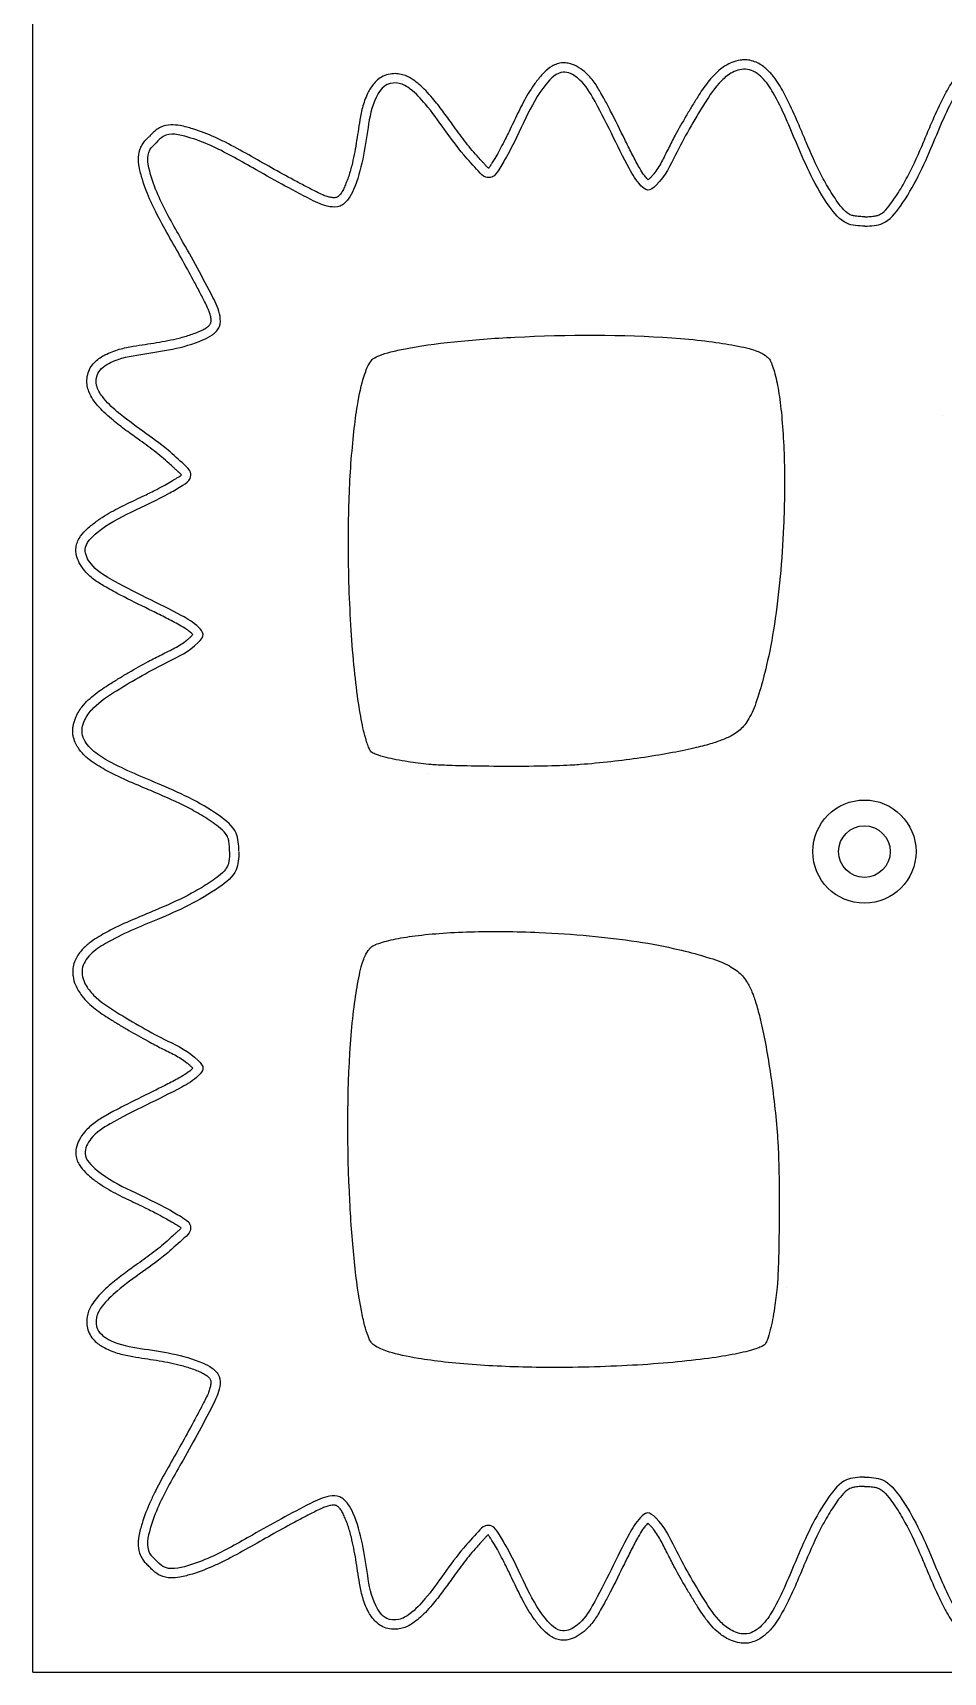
# Model space of a CAD drawing. Extents: x 0 to 290, y 0 to 210.
# Drawn here: x 0 to 35.3, y 0 to 63.6 of the extents above; entities that cross this region are included whole.
import ezdxf

# ---------------------------------------------------------------- set-up
doc = ezdxf.new("R2010")
doc.units = 0
doc.layers.get('0').update_dxf_attribs({"linetype": 'CONTINUOUS'})

msp = doc.modelspace()

# ---------------------------------------------------------------- linework, layer by layer
at = {"linetype": 'Continuous'}
for q in [(0, 210), (290, 0)]:
    msp.add_line((0, 0), q, dxfattribs=at)
at = {"color": 7}
for points in [[(35.255, 48.728), (35.255, 48.728)], [(15.316, 34.837), (15.316, 34.837)], [(29.208, 14.898), (29.208, 14.898)]]:
    msp.add_lwpolyline(points, dxfattribs=at)
at = {"linetype": 'Continuous'}
for radius in [2, 1]:
    msp.add_circle((32.232, 31.813), radius, dxfattribs=at)
for points, knots in [([(23.854, 57.855), (23.836, 57.873), (23.816, 57.894), (23.78, 57.934), (23.762, 57.954), (23.711, 58.016), (23.68, 58.058), (23.59, 58.187), (23.536, 58.278), (23.436, 58.458), (23.39, 58.543), (23.3, 58.715), (23.255, 58.801), (23.121, 59.064), (23.032, 59.243), (22.765, 59.785), (22.586, 60.156), (22.323, 60.666), (22.249, 60.807), (22.123, 61.039), (22.073, 61.129), (21.943, 61.356), (21.859, 61.499), (21.654, 61.784), (21.532, 61.925), (21.29, 62.128), (21.187, 62.201), (20.976, 62.311), (20.871, 62.353), (20.688, 62.389), (20.618, 62.396), (20.466, 62.389), (20.39, 62.373), (20.251, 62.328), (20.188, 62.298), (20.007, 62.193), (19.907, 62.106), (19.749, 61.948), (19.688, 61.877), (19.535, 61.692), (19.449, 61.576), (19.29, 61.344), (19.218, 61.229), (19.016, 60.882), (18.902, 60.653), (18.68, 60.195), (18.571, 59.963), (18.383, 59.575), (18.305, 59.417), (18.17, 59.156), (18.114, 59.051), (18.008, 58.86), (17.957, 58.773), (17.874, 58.633), (17.842, 58.581), (17.791, 58.497), (17.772, 58.466), (17.724, 58.387), (17.698, 58.348), (17.673, 58.315), (17.667, 58.309), (17.663, 58.304)], [40.28113, 40.28113, 40.28113, 40.28113, 40.536354, 40.536354, 40.791577, 40.791577, 41.302025, 41.302025, 42.322921, 42.322921, 43.164504, 43.164504, 44.006088, 44.006088, 45.689255, 45.689255, 49.055589, 49.055589, 50.358148, 50.358148, 51.194546, 51.194546, 52.479676, 52.479676, 53.764806, 53.764806, 54.541562, 54.541562, 55.181809, 55.181809, 55.546064, 55.546064, 55.934363, 55.934363, 56.322661, 56.322661, 57.13375, 57.13375, 57.757122, 57.757122, 58.82093, 58.82093, 59.884738, 59.884738, 62.012354, 62.012354, 64.13997, 64.13997, 65.617709, 65.617709, 66.649276, 66.649276, 67.535635, 67.535635, 68.054175, 68.054175, 68.348798, 68.348798, 68.809136, 68.809136, 68.976054, 68.976054, 68.976054, 68.976054]), ([(32.246, 56.422), (32.175, 56.424), (32.108, 56.427), (31.97, 56.437), (31.902, 56.445), (31.798, 56.465), (31.759, 56.476), (31.696, 56.499), (31.671, 56.51), (31.617, 56.54), (31.59, 56.558), (31.477, 56.644), (31.387, 56.74), (31.229, 56.942), (31.159, 57.041), (31.025, 57.239), (30.961, 57.339), (30.776, 57.639), (30.663, 57.842), (30.343, 58.459), (30.156, 58.882), (29.881, 59.534), (29.791, 59.753), (29.575, 60.262), (29.447, 60.554), (29.239, 60.981), (29.168, 61.119), (29.037, 61.357), (28.98, 61.458), (28.852, 61.664), (28.782, 61.769), (28.618, 61.974), (28.525, 62.075), (28.307, 62.262), (28.182, 62.348), (27.958, 62.446), (27.875, 62.473), (27.723, 62.501), (27.66, 62.506), (27.538, 62.506), (27.478, 62.502), (27.303, 62.476), (27.194, 62.443), (26.931, 62.337), (26.789, 62.249), (26.563, 62.075), (26.474, 61.991), (26.308, 61.818), (26.231, 61.728), (26.016, 61.454), (25.892, 61.265), (25.698, 60.955), (25.622, 60.833), (25.471, 60.585), (25.397, 60.46), (25.177, 60.086), (25.035, 59.834), (24.807, 59.413), (24.718, 59.243), (24.587, 58.983), (24.542, 58.892), (24.455, 58.717), (24.413, 58.632), (24.28, 58.386), (24.186, 58.233), (24.041, 58.053), (24.012, 58.018), (23.957, 57.957), (23.931, 57.93), (23.887, 57.886), (23.869, 57.869), (23.854, 57.855)], [0.035408, 0.035408, 0.035408, 0.035408, 0.607625, 0.607625, 1.288519, 1.288519, 1.790618, 1.790618, 2.217027, 2.217027, 2.643435, 2.643435, 3.938345, 3.938345, 4.940209, 4.940209, 5.942072, 5.942072, 7.945798, 7.945798, 11.953251, 11.953251, 13.92289, 13.92289, 16.510565, 16.510565, 17.752671, 17.752671, 18.68504, 18.68504, 19.61741, 19.61741, 20.554312, 20.554312, 21.491214, 21.491214, 21.993643, 21.993643, 22.340482, 22.340482, 22.68732, 22.68732, 23.380997, 23.380997, 24.467216, 24.467216, 25.352423, 25.352423, 26.23763, 26.23763, 28.008044, 28.008044, 29.186978, 29.186978, 30.365913, 30.365913, 32.723782, 32.723782, 34.312403, 34.312403, 35.167984, 35.167984, 36.023564, 36.023564, 37.734725, 37.734725, 38.14694, 38.14694, 38.467395, 38.467395, 38.68582, 38.68582, 38.68582, 38.68582]), ([(32.246, 56.422), (32.317, 56.424), (32.385, 56.427), (32.523, 56.437), (32.591, 56.445), (32.694, 56.465), (32.733, 56.475), (32.797, 56.498), (32.822, 56.51), (32.876, 56.54), (32.903, 56.558), (33.016, 56.643), (33.106, 56.739), (33.264, 56.941), (33.334, 57.04), (33.468, 57.238), (33.532, 57.337), (33.718, 57.637), (33.831, 57.84), (34.152, 58.457), (34.339, 58.88), (34.614, 59.532), (34.705, 59.751), (34.921, 60.26), (35.049, 60.551), (35.258, 60.978), (35.329, 61.116), (35.46, 61.354), (35.517, 61.455), (35.645, 61.661), (35.716, 61.765), (35.88, 61.971), (35.973, 62.071), (36.191, 62.258), (36.317, 62.344), (36.54, 62.442), (36.624, 62.469), (36.775, 62.496), (36.838, 62.501), (36.961, 62.502), (37.021, 62.497), (37.195, 62.471), (37.305, 62.438), (37.567, 62.332), (37.709, 62.244), (37.935, 62.069), (38.024, 61.985), (38.19, 61.812), (38.267, 61.722), (38.481, 61.448), (38.605, 61.259), (38.799, 60.949), (38.875, 60.826), (39.025, 60.578), (39.1, 60.454), (39.319, 60.079), (39.461, 59.827), (39.688, 59.406), (39.777, 59.236), (39.908, 58.976), (39.953, 58.884), (40.039, 58.709), (40.082, 58.624), (40.214, 58.378), (40.308, 58.226), (40.453, 58.045), (40.482, 58.01), (40.538, 57.949), (40.563, 57.922), (40.607, 57.878), (40.625, 57.861), (40.64, 57.847)], [0.035408, 0.035408, 0.035408, 0.035408, 0.607625, 0.607625, 1.288519, 1.288519, 1.790618, 1.790618, 2.217027, 2.217027, 2.643435, 2.643435, 3.938345, 3.938345, 4.940209, 4.940209, 5.942072, 5.942072, 7.945798, 7.945798, 11.953251, 11.953251, 13.92289, 13.92289, 16.510565, 16.510565, 17.752671, 17.752671, 18.68504, 18.68504, 19.61741, 19.61741, 20.554312, 20.554312, 21.491214, 21.491214, 21.993643, 21.993643, 22.340482, 22.340482, 22.68732, 22.68732, 23.380997, 23.380997, 24.467216, 24.467216, 25.352423, 25.352423, 26.23763, 26.23763, 28.008044, 28.008044, 29.186978, 29.186978, 30.365913, 30.365913, 32.723782, 32.723782, 34.312403, 34.312403, 35.167984, 35.167984, 36.023564, 36.023564, 37.734725, 37.734725, 38.14694, 38.14694, 38.467395, 38.467395, 38.68582, 38.68582, 38.68582, 38.68582]), ([(17.663, 58.304), (17.657, 58.308), (17.643, 58.319), (17.605, 58.356), (17.582, 58.382), (17.526, 58.444), (17.497, 58.478), (17.44, 58.541), (17.412, 58.572), (17.328, 58.664), (17.273, 58.724), (17.133, 58.88), (17.05, 58.974), (16.89, 59.165), (16.811, 59.264), (16.578, 59.567), (16.425, 59.779), (16.146, 60.17), (16.019, 60.346), (15.763, 60.69), (15.633, 60.856), (15.413, 61.119), (15.325, 61.218), (15.151, 61.398), (15.066, 61.479), (14.902, 61.618), (14.826, 61.678), (14.651, 61.796), (14.552, 61.853), (14.37, 61.923), (14.294, 61.944), (14.139, 61.97), (14.061, 61.974), (13.891, 61.967), (13.8, 61.952), (13.623, 61.896), (13.537, 61.855), (13.388, 61.757), (13.324, 61.7), (13.158, 61.524), (13.078, 61.397), (12.965, 61.18), (12.924, 61.088), (12.852, 60.903), (12.821, 60.81), (12.742, 60.535), (12.706, 60.354), (12.65, 60.023), (12.628, 59.872), (12.581, 59.571), (12.558, 59.421), (12.484, 58.976), (12.43, 58.684), (12.32, 58.248), (12.275, 58.095), (12.198, 57.869), (12.169, 57.791), (12.113, 57.651), (12.085, 57.587), (12.03, 57.471), (12.002, 57.418), (11.942, 57.326), (11.909, 57.284), (11.846, 57.218), (11.816, 57.196), (11.782, 57.177), (11.773, 57.174), (11.747, 57.167), (11.731, 57.164), (11.673, 57.16), (11.623, 57.162), (11.516, 57.179), (11.462, 57.191), (11.351, 57.226), (11.295, 57.247), (11.16, 57.304), (11.08, 57.343), (10.925, 57.422), (10.851, 57.46), (10.704, 57.536), (10.631, 57.574), (10.411, 57.689), (10.266, 57.767), (9.831, 58.001), (9.542, 58.161), (8.96, 58.487), (8.668, 58.653), (8.073, 58.989), (7.772, 59.156), (7.33, 59.378), (7.195, 59.443), (6.786, 59.628), (6.509, 59.737), (6.125, 59.855), (6.049, 59.878), (5.887, 59.921), (5.803, 59.941), (5.599, 59.976), (5.478, 59.988), (5.224, 59.977), (5.09, 59.953), (4.898, 59.866), (4.836, 59.829), (4.733, 59.752), (4.688, 59.712), (4.6, 59.626), (4.557, 59.58), (4.519, 59.539)], [70.359454, 70.359454, 70.359454, 70.359454, 70.704007, 70.704007, 71.048561, 71.048561, 71.389156, 71.389156, 71.729752, 71.729752, 72.410943, 72.410943, 73.515431, 73.515431, 74.61992, 74.61992, 76.828898, 76.828898, 78.608109, 78.608109, 80.301856, 80.301856, 81.33635, 81.33635, 82.212239, 82.212239, 82.92474, 82.92474, 83.63724, 83.63724, 84.07111, 84.07111, 84.50498, 84.50498, 85.007166, 85.007166, 85.490579, 85.490579, 85.973992, 85.973992, 86.912445, 86.912445, 87.628344, 87.628344, 88.344242, 88.344242, 89.776039, 89.776039, 91.04076, 91.04076, 92.30548, 92.30548, 94.834922, 94.834922, 96.243427, 96.243427, 96.987557, 96.987557, 97.61561, 97.61561, 98.243663, 98.243663, 98.847887, 98.847887, 99.452111, 99.452111, 99.782312, 99.782312, 100.112513, 100.112513, 100.719331, 100.719331, 101.326149, 101.326149, 101.932967, 101.932967, 102.732179, 102.732179, 103.425808, 103.425808, 104.119438, 104.119438, 105.506697, 105.506697, 108.281216, 108.281216, 111.083501, 111.083501, 113.885787, 113.885787, 115.108993, 115.108993, 117.555404, 117.555404, 118.140796, 118.140796, 118.726189, 118.726189, 119.495012, 119.495012, 120.263836, 120.263836, 120.63075, 120.63075, 120.997665, 120.997665, 121.44876, 121.44876, 121.44876, 121.44876]), ([(32.245, 56.061), (32, 56.071), (31.427, 56.094), (30.455, 57.321), (29.673, 59.053), (28.97, 60.824), (28.323, 61.829), (27.73, 62.229), (27.111, 62.06), (26.53, 61.59), (25.812, 60.484), (25.003, 59.072), (24.479, 57.909), (23.849, 57.369), (23.421, 57.752), (22.749, 58.918), (22.087, 60.455), (21.27, 61.768), (20.468, 62.187), (19.663, 61.362), (19.086, 60.235), (18.545, 59.05), (18.104, 58.315), (17.87, 57.94), (17.497, 57.931), (17.158, 58.322), (16.332, 59.197), (15.602, 60.404), (14.739, 61.323), (14.223, 61.643), (13.635, 61.594), (13.157, 60.892), (12.922, 59.478), (12.736, 58.088), (12.252, 57.1), (11.933, 56.791), (11.367, 56.797), (10.24, 57.358), (8.743, 58.19), (7.166, 59.097), (6.049, 59.528), (5.179, 59.724), (4.87, 59.388), (4.784, 59.295)], [0, 0, 0, 0, 1.961126, 4.591958, 12.080895, 18.238708, 20.25935, 22.065078, 23.704497, 25.177044, 28.252064, 34.602568, 38.482754, 39.515693, 40.384066, 42.587887, 51.249632, 53.884088, 55.564297, 57.812849, 62.047492, 66.721642, 68.344673, 69.40357, 70.088703, 71.094288, 73.4709, 80.329222, 82.608616, 83.965516, 85.246922, 87.070459, 90.43776, 97.294409, 98.464274, 99.62943, 100.735562, 102.902194, 110.040241, 115.146078, 117.779435, 120.430393, 121.44876, 121.44876, 121.44876, 121.44876]), ([(32.247, 56.061), (32.492, 56.071), (33.065, 56.093), (34.038, 57.319), (34.822, 59.05), (35.527, 60.821), (36.175, 61.825), (36.768, 62.224), (37.387, 62.055), (37.967, 61.585), (38.685, 60.478), (39.493, 59.065), (40.015, 57.901), (40.645, 57.361), (41.073, 57.743), (41.746, 58.909), (42.41, 60.445), (43.227, 61.757), (44.03, 62.176), (44.835, 61.349), (45.41, 60.222), (45.95, 59.036), (46.391, 58.302), (46.624, 57.926), (46.997, 57.917), (47.336, 58.307), (48.163, 59.182), (48.895, 60.387), (49.758, 61.306), (50.275, 61.625), (50.863, 61.576), (51.34, 60.873), (51.574, 59.459), (51.758, 58.069), (52.242, 57.08), (52.56, 56.771), (53.126, 56.777), (54.254, 57.336), (55.751, 58.167), (57.329, 59.072), (58.447, 59.502), (59.316, 59.697), (59.625, 59.361), (59.711, 59.268)], [0, 0, 0, 0, 1.961126, 4.591958, 12.080895, 18.238708, 20.25935, 22.065078, 23.704497, 25.177044, 28.252064, 34.602568, 38.482754, 39.515693, 40.384066, 42.587887, 51.249632, 53.884088, 55.564297, 57.812849, 62.047492, 66.721642, 68.344673, 69.40357, 70.088703, 71.094288, 73.4709, 80.329222, 82.608616, 83.965516, 85.246922, 87.070459, 90.43776, 97.294409, 98.464274, 99.62943, 100.735562, 102.902194, 110.040241, 115.146078, 117.779435, 120.430393, 121.44876, 121.44876, 121.44876, 121.44876]), ([(7.989, 31.831), (7.979, 32.076), (7.957, 32.649), (6.731, 33.623), (5, 34.406), (3.23, 35.111), (2.226, 35.76), (1.826, 36.353), (1.996, 36.971), (2.466, 37.552), (3.573, 38.27), (4.986, 39.077), (6.15, 39.599), (6.69, 40.229), (6.308, 40.658), (5.142, 41.331), (3.606, 41.994), (2.294, 42.812), (1.876, 43.615), (2.702, 44.42), (3.829, 44.995), (5.015, 45.534), (5.75, 45.975), (6.125, 46.208), (6.135, 46.581), (5.744, 46.921), (4.87, 47.748), (3.664, 48.479), (2.746, 49.343), (2.427, 49.86), (2.476, 50.447), (3.179, 50.925), (4.593, 51.158), (5.983, 51.343), (6.972, 51.826), (7.281, 52.144), (7.275, 52.711), (6.716, 53.838), (5.885, 55.336), (4.981, 56.913), (4.551, 58.031), (4.355, 58.901), (4.692, 59.21), (4.785, 59.296)], [0, 0, 0, 0, 1.961126, 4.591958, 12.080895, 18.238708, 20.25935, 22.065078, 23.704497, 25.177044, 28.252064, 34.602568, 38.482754, 39.515693, 40.384066, 42.587887, 51.249632, 53.884088, 55.564297, 57.812849, 62.047492, 66.721642, 68.344673, 69.40357, 70.088703, 71.094288, 73.4709, 80.329222, 82.608616, 83.965516, 85.246922, 87.070459, 90.43776, 97.294409, 98.464274, 99.62943, 100.735562, 102.902194, 110.040241, 115.146078, 117.779435, 120.430393, 121.44876, 121.44876, 121.44876, 121.44876]), ([(5.762, 46.416), (5.757, 46.422), (5.747, 46.436), (5.71, 46.474), (5.684, 46.497), (5.622, 46.553), (5.588, 46.582), (5.525, 46.639), (5.494, 46.667), (5.402, 46.751), (5.342, 46.806), (5.186, 46.946), (5.092, 47.03), (4.902, 47.19), (4.803, 47.269), (4.5, 47.503), (4.288, 47.655), (3.898, 47.935), (3.721, 48.062), (3.378, 48.318), (3.212, 48.448), (2.95, 48.669), (2.85, 48.757), (2.671, 48.931), (2.59, 49.016), (2.45, 49.181), (2.391, 49.257), (2.273, 49.432), (2.216, 49.531), (2.147, 49.713), (2.125, 49.789), (2.1, 49.943), (2.095, 50.022), (2.103, 50.192), (2.118, 50.283), (2.174, 50.459), (2.215, 50.545), (2.314, 50.694), (2.371, 50.759), (2.547, 50.924), (2.674, 51.004), (2.891, 51.117), (2.983, 51.158), (3.168, 51.23), (3.261, 51.26), (3.536, 51.339), (3.717, 51.375), (4.048, 51.431), (4.199, 51.453), (4.5, 51.499), (4.65, 51.522), (5.096, 51.595), (5.387, 51.65), (5.824, 51.759), (5.976, 51.803), (6.203, 51.88), (6.281, 51.909), (6.421, 51.965), (6.485, 51.993), (6.601, 52.048), (6.654, 52.076), (6.746, 52.136), (6.788, 52.168), (6.854, 52.231), (6.876, 52.261), (6.895, 52.296), (6.898, 52.304), (6.905, 52.33), (6.908, 52.347), (6.913, 52.405), (6.91, 52.454), (6.894, 52.562), (6.881, 52.616), (6.847, 52.726), (6.826, 52.783), (6.768, 52.918), (6.73, 52.997), (6.651, 53.153), (6.613, 53.227), (6.537, 53.374), (6.499, 53.447), (6.384, 53.667), (6.307, 53.812), (6.073, 54.248), (5.914, 54.537), (5.589, 55.119), (5.422, 55.411), (5.087, 56.006), (4.92, 56.308), (4.699, 56.75), (4.634, 56.885), (4.45, 57.294), (4.341, 57.572), (4.223, 57.956), (4.201, 58.032), (4.158, 58.193), (4.138, 58.278), (4.103, 58.481), (4.091, 58.602), (4.102, 58.856), (4.127, 58.99), (4.214, 59.183), (4.251, 59.244), (4.328, 59.348), (4.368, 59.392), (4.454, 59.481), (4.5, 59.523), (4.519, 59.539)], [70.359454, 70.359454, 70.359454, 70.359454, 70.704007, 70.704007, 71.048561, 71.048561, 71.389156, 71.389156, 71.729752, 71.729752, 72.410943, 72.410943, 73.515431, 73.515431, 74.61992, 74.61992, 76.828898, 76.828898, 78.608109, 78.608109, 80.301856, 80.301856, 81.33635, 81.33635, 82.212239, 82.212239, 82.92474, 82.92474, 83.63724, 83.63724, 84.07111, 84.07111, 84.50498, 84.50498, 85.007166, 85.007166, 85.490579, 85.490579, 85.973992, 85.973992, 86.912445, 86.912445, 87.628344, 87.628344, 88.344242, 88.344242, 89.776039, 89.776039, 91.04076, 91.04076, 92.30548, 92.30548, 94.834922, 94.834922, 96.243427, 96.243427, 96.987557, 96.987557, 97.61561, 97.61561, 98.243663, 98.243663, 98.847887, 98.847887, 99.452111, 99.452111, 99.782312, 99.782312, 100.112513, 100.112513, 100.719331, 100.719331, 101.326149, 101.326149, 101.932967, 101.932967, 102.732179, 102.732179, 103.425808, 103.425808, 104.119438, 104.119438, 105.506697, 105.506697, 108.281216, 108.281216, 111.083501, 111.083501, 113.885787, 113.885787, 115.108993, 115.108993, 117.555404, 117.555404, 118.140796, 118.140796, 118.726189, 118.726189, 119.495012, 119.495012, 120.263836, 120.263836, 120.63075, 120.63075, 120.997665, 120.997665, 121.44876, 121.44876, 121.44876, 121.44876]), ([(6.204, 40.224), (6.187, 40.242), (6.166, 40.262), (6.125, 40.299), (6.105, 40.316), (6.043, 40.367), (6.002, 40.399), (5.873, 40.489), (5.782, 40.543), (5.602, 40.643), (5.516, 40.689), (5.345, 40.779), (5.258, 40.824), (4.996, 40.959), (4.817, 41.048), (4.275, 41.315), (3.905, 41.495), (3.395, 41.758), (3.253, 41.833), (3.022, 41.959), (2.932, 42.009), (2.705, 42.139), (2.562, 42.223), (2.278, 42.429), (2.137, 42.55), (1.934, 42.793), (1.861, 42.896), (1.751, 43.107), (1.709, 43.212), (1.674, 43.395), (1.667, 43.465), (1.674, 43.617), (1.69, 43.693), (1.735, 43.832), (1.765, 43.895), (1.87, 44.076), (1.957, 44.176), (2.116, 44.333), (2.187, 44.395), (2.372, 44.547), (2.488, 44.633), (2.72, 44.792), (2.835, 44.864), (3.182, 45.066), (3.411, 45.18), (3.869, 45.401), (4.102, 45.51), (4.49, 45.697), (4.648, 45.775), (4.909, 45.91), (5.015, 45.966), (5.206, 46.072), (5.292, 46.122), (5.433, 46.205), (5.485, 46.237), (5.569, 46.288), (5.6, 46.307), (5.679, 46.355), (5.718, 46.38), (5.75, 46.406), (5.757, 46.411), (5.762, 46.416)], [40.28113, 40.28113, 40.28113, 40.28113, 40.536354, 40.536354, 40.791577, 40.791577, 41.302025, 41.302025, 42.322921, 42.322921, 43.164504, 43.164504, 44.006088, 44.006088, 45.689255, 45.689255, 49.055589, 49.055589, 50.358148, 50.358148, 51.194546, 51.194546, 52.479676, 52.479676, 53.764806, 53.764806, 54.541562, 54.541562, 55.181809, 55.181809, 55.546064, 55.546064, 55.934363, 55.934363, 56.322661, 56.322661, 57.13375, 57.13375, 57.757122, 57.757122, 58.82093, 58.82093, 59.884738, 59.884738, 62.012354, 62.012354, 64.13997, 64.13997, 65.617709, 65.617709, 66.649276, 66.649276, 67.535635, 67.535635, 68.054175, 68.054175, 68.348798, 68.348798, 68.809136, 68.809136, 68.976054, 68.976054, 68.976054, 68.976054]), ([(7.629, 31.819), (7.626, 31.894), (7.623, 31.966), (7.613, 32.107), (7.605, 32.175), (7.585, 32.279), (7.575, 32.318), (7.552, 32.381), (7.54, 32.406), (7.511, 32.46), (7.492, 32.487), (7.407, 32.6), (7.311, 32.69), (7.109, 32.848), (7.01, 32.918), (6.812, 33.052), (6.713, 33.117), (6.413, 33.302), (6.21, 33.415), (5.593, 33.736), (5.17, 33.923), (4.518, 34.199), (4.3, 34.289), (3.791, 34.506), (3.499, 34.634), (3.072, 34.843), (2.935, 34.914), (2.696, 35.045), (2.596, 35.102), (2.389, 35.23), (2.285, 35.301), (2.08, 35.464), (1.979, 35.558), (1.792, 35.776), (1.706, 35.901), (1.609, 36.125), (1.582, 36.209), (1.554, 36.36), (1.549, 36.423), (1.549, 36.546), (1.554, 36.605), (1.58, 36.78), (1.612, 36.889), (1.719, 37.152), (1.806, 37.294), (1.981, 37.519), (2.066, 37.609), (2.238, 37.775), (2.328, 37.851), (2.603, 38.066), (2.792, 38.19), (3.102, 38.384), (3.224, 38.46), (3.472, 38.61), (3.597, 38.684), (3.972, 38.904), (4.224, 39.046), (4.645, 39.273), (4.815, 39.361), (5.075, 39.493), (5.166, 39.537), (5.342, 39.624), (5.426, 39.666), (5.673, 39.799), (5.825, 39.892), (6.006, 40.037), (6.041, 40.066), (6.102, 40.122), (6.129, 40.147), (6.173, 40.191), (6.19, 40.209), (6.204, 40.224)], [0.005331, 0.005331, 0.005331, 0.005331, 0.607625, 0.607625, 1.288519, 1.288519, 1.790618, 1.790618, 2.217027, 2.217027, 2.643435, 2.643435, 3.938345, 3.938345, 4.940209, 4.940209, 5.942072, 5.942072, 7.945798, 7.945798, 11.953251, 11.953251, 13.92289, 13.92289, 16.510565, 16.510565, 17.752671, 17.752671, 18.68504, 18.68504, 19.61741, 19.61741, 20.554311, 20.554311, 21.491213, 21.491213, 21.993642, 21.993642, 22.34048, 22.34048, 22.687318, 22.687318, 23.380993, 23.380993, 24.46721, 24.46721, 25.352414, 25.352414, 26.237617, 26.237617, 28.008025, 28.008025, 29.186929, 29.186929, 30.365833, 30.365833, 32.723641, 32.723641, 34.31227, 34.31227, 35.167827, 35.167827, 36.023384, 36.023384, 37.734498, 37.734498, 38.14677, 38.14677, 38.467242, 38.467242, 38.68582, 38.68582, 38.68582, 38.68582]), ([(7.629, 31.819), (7.626, 31.744), (7.623, 31.673), (7.613, 31.532), (7.605, 31.463), (7.585, 31.36), (7.574, 31.321), (7.552, 31.258), (7.54, 31.233), (7.51, 31.179), (7.492, 31.151), (7.406, 31.038), (7.311, 30.948), (7.109, 30.79), (7.009, 30.72), (6.812, 30.586), (6.712, 30.522), (6.412, 30.337), (6.209, 30.224), (5.592, 29.903), (5.169, 29.716), (4.517, 29.441), (4.298, 29.351), (3.789, 29.135), (3.498, 29.007), (3.071, 28.798), (2.933, 28.727), (2.695, 28.596), (2.594, 28.539), (2.388, 28.411), (2.283, 28.341), (2.078, 28.177), (1.977, 28.084), (1.79, 27.865), (1.704, 27.74), (1.607, 27.517), (1.579, 27.433), (1.552, 27.281), (1.547, 27.218), (1.546, 27.096), (1.551, 27.036), (1.577, 26.862), (1.61, 26.752), (1.716, 26.489), (1.804, 26.348), (1.979, 26.122), (2.063, 26.032), (2.236, 25.866), (2.325, 25.79), (2.6, 25.575), (2.789, 25.451), (3.098, 25.257), (3.221, 25.181), (3.469, 25.03), (3.594, 24.956), (3.968, 24.736), (4.22, 24.594), (4.641, 24.367), (4.811, 24.278), (5.071, 24.147), (5.163, 24.103), (5.338, 24.016), (5.423, 23.973), (5.669, 23.841), (5.821, 23.747), (6.002, 23.602), (6.037, 23.573), (6.098, 23.517), (6.125, 23.492), (6.169, 23.448), (6.186, 23.43), (6.2, 23.415)], [0.005331, 0.005331, 0.005331, 0.005331, 0.607625, 0.607625, 1.288519, 1.288519, 1.790618, 1.790618, 2.217027, 2.217027, 2.643435, 2.643435, 3.938345, 3.938345, 4.940209, 4.940209, 5.942072, 5.942072, 7.945798, 7.945798, 11.953251, 11.953251, 13.92289, 13.92289, 16.510565, 16.510565, 17.752671, 17.752671, 18.68504, 18.68504, 19.61741, 19.61741, 20.554311, 20.554311, 21.491213, 21.491213, 21.993642, 21.993642, 22.34048, 22.34048, 22.687318, 22.687318, 23.380993, 23.380993, 24.46721, 24.46721, 25.352414, 25.352414, 26.237617, 26.237617, 28.008025, 28.008025, 29.186929, 29.186929, 30.365833, 30.365833, 32.723641, 32.723641, 34.31227, 34.31227, 35.167827, 35.167827, 36.023384, 36.023384, 37.734498, 37.734498, 38.14677, 38.14677, 38.467242, 38.467242, 38.68582, 38.68582, 38.68582, 38.68582]), ([(7.989, 31.807), (7.979, 31.562), (7.957, 30.989), (6.73, 30.016), (4.999, 29.234), (3.228, 28.529), (2.224, 27.882), (1.824, 27.288), (1.993, 26.67), (2.463, 26.089), (3.57, 25.371), (4.982, 24.563), (6.146, 24.04), (6.686, 23.41), (6.304, 22.982), (5.138, 22.309), (3.601, 21.646), (2.289, 20.829), (1.87, 20.027), (2.696, 19.221), (3.823, 18.646), (5.009, 18.106), (5.743, 17.664), (6.118, 17.431), (6.128, 17.058), (5.737, 16.719), (4.862, 15.892), (3.656, 15.161), (2.737, 14.298), (2.418, 13.781), (2.467, 13.194), (3.17, 12.716), (4.583, 12.482), (5.973, 12.297), (6.962, 11.813), (7.271, 11.495), (7.265, 10.928), (6.705, 9.801), (5.874, 8.304), (4.968, 6.727), (4.538, 5.609), (4.342, 4.739), (4.678, 4.43), (4.772, 4.344)], [0, 0, 0, 0, 1.961126, 4.591958, 12.080895, 18.238708, 20.25935, 22.065078, 23.704497, 25.177044, 28.252064, 34.602568, 38.482754, 39.515693, 40.384066, 42.587887, 51.249632, 53.884088, 55.564297, 57.812849, 62.047492, 66.721642, 68.344673, 69.40357, 70.088703, 71.094288, 73.4709, 80.329222, 82.608616, 83.965516, 85.246922, 87.070459, 90.43776, 97.294409, 98.464274, 99.62943, 100.735562, 102.902194, 110.040241, 115.146078, 117.779435, 120.430393, 121.44876, 121.44876, 121.44876, 121.44876]), ([(6.2, 23.415), (6.182, 23.397), (6.161, 23.377), (6.121, 23.34), (6.101, 23.323), (6.039, 23.272), (5.997, 23.241), (5.868, 23.151), (5.777, 23.097), (5.598, 22.997), (5.512, 22.951), (5.341, 22.86), (5.254, 22.815), (4.991, 22.681), (4.813, 22.592), (4.27, 22.325), (3.9, 22.145), (3.39, 21.883), (3.248, 21.808), (3.017, 21.682), (2.927, 21.632), (2.7, 21.502), (2.557, 21.418), (2.273, 21.212), (2.131, 21.091), (1.928, 20.848), (1.856, 20.746), (1.746, 20.534), (1.704, 20.43), (1.668, 20.246), (1.661, 20.176), (1.668, 20.024), (1.684, 19.948), (1.729, 19.81), (1.759, 19.746), (1.864, 19.566), (1.951, 19.465), (2.11, 19.308), (2.181, 19.246), (2.366, 19.094), (2.481, 19.008), (2.713, 18.849), (2.829, 18.777), (3.175, 18.575), (3.405, 18.461), (3.863, 18.24), (4.095, 18.131), (4.483, 17.943), (4.641, 17.865), (4.902, 17.73), (5.008, 17.674), (5.199, 17.568), (5.285, 17.518), (5.426, 17.434), (5.478, 17.403), (5.562, 17.352), (5.592, 17.333), (5.672, 17.284), (5.711, 17.259), (5.743, 17.234), (5.75, 17.228), (5.754, 17.224)], [40.28113, 40.28113, 40.28113, 40.28113, 40.536354, 40.536354, 40.791577, 40.791577, 41.302025, 41.302025, 42.322921, 42.322921, 43.164504, 43.164504, 44.006088, 44.006088, 45.689255, 45.689255, 49.055589, 49.055589, 50.358148, 50.358148, 51.194546, 51.194546, 52.479676, 52.479676, 53.764806, 53.764806, 54.541562, 54.541562, 55.181809, 55.181809, 55.546064, 55.546064, 55.934363, 55.934363, 56.322661, 56.322661, 57.13375, 57.13375, 57.757122, 57.757122, 58.82093, 58.82093, 59.884738, 59.884738, 62.012354, 62.012354, 64.13997, 64.13997, 65.617709, 65.617709, 66.649276, 66.649276, 67.535635, 67.535635, 68.054175, 68.054175, 68.348798, 68.348798, 68.809136, 68.809136, 68.976054, 68.976054, 68.976054, 68.976054]), ([(5.754, 17.224), (5.75, 17.217), (5.74, 17.204), (5.703, 17.166), (5.677, 17.142), (5.614, 17.087), (5.581, 17.057), (5.518, 17), (5.487, 16.972), (5.395, 16.889), (5.334, 16.834), (5.179, 16.693), (5.085, 16.61), (4.894, 16.45), (4.796, 16.371), (4.492, 16.137), (4.28, 15.985), (3.89, 15.705), (3.713, 15.579), (3.37, 15.322), (3.204, 15.193), (2.941, 14.972), (2.842, 14.884), (2.662, 14.71), (2.582, 14.625), (2.442, 14.46), (2.382, 14.384), (2.264, 14.209), (2.208, 14.11), (2.138, 13.928), (2.116, 13.853), (2.091, 13.698), (2.086, 13.619), (2.094, 13.45), (2.109, 13.358), (2.165, 13.182), (2.206, 13.096), (2.304, 12.947), (2.361, 12.882), (2.537, 12.717), (2.664, 12.637), (2.881, 12.523), (2.973, 12.483), (3.159, 12.411), (3.251, 12.38), (3.527, 12.302), (3.707, 12.266), (4.039, 12.209), (4.189, 12.187), (4.491, 12.141), (4.641, 12.118), (5.086, 12.045), (5.378, 11.99), (5.814, 11.88), (5.967, 11.836), (6.193, 11.759), (6.271, 11.73), (6.411, 11.674), (6.475, 11.646), (6.591, 11.591), (6.644, 11.563), (6.736, 11.503), (6.778, 11.471), (6.844, 11.408), (6.866, 11.377), (6.885, 11.343), (6.888, 11.335), (6.895, 11.309), (6.898, 11.292), (6.903, 11.234), (6.9, 11.185), (6.884, 11.077), (6.871, 11.023), (6.837, 10.913), (6.816, 10.856), (6.758, 10.721), (6.719, 10.642), (6.641, 10.486), (6.602, 10.412), (6.527, 10.265), (6.489, 10.192), (6.374, 9.972), (6.296, 9.827), (6.062, 9.391), (5.903, 9.102), (5.577, 8.52), (5.411, 8.228), (5.075, 7.634), (4.908, 7.332), (4.687, 6.89), (4.622, 6.755), (4.438, 6.346), (4.329, 6.068), (4.21, 5.685), (4.188, 5.609), (4.145, 5.447), (4.125, 5.362), (4.09, 5.159), (4.078, 5.038), (4.089, 4.784), (4.113, 4.65), (4.2, 4.457), (4.237, 4.396), (4.314, 4.293), (4.354, 4.248), (4.436, 4.164), (4.478, 4.125), (4.516, 4.09)], [70.359454, 70.359454, 70.359454, 70.359454, 70.704007, 70.704007, 71.048561, 71.048561, 71.389156, 71.389156, 71.729752, 71.729752, 72.410943, 72.410943, 73.515431, 73.515431, 74.61992, 74.61992, 76.828898, 76.828898, 78.608109, 78.608109, 80.301856, 80.301856, 81.33635, 81.33635, 82.212239, 82.212239, 82.92474, 82.92474, 83.63724, 83.63724, 84.07111, 84.07111, 84.50498, 84.50498, 85.007166, 85.007166, 85.490579, 85.490579, 85.973992, 85.973992, 86.912445, 86.912445, 87.628344, 87.628344, 88.344242, 88.344242, 89.776039, 89.776039, 91.04076, 91.04076, 92.30548, 92.30548, 94.834922, 94.834922, 96.243427, 96.243427, 96.987557, 96.987557, 97.61561, 97.61561, 98.243663, 98.243663, 98.847887, 98.847887, 99.452111, 99.452111, 99.782312, 99.782312, 100.112513, 100.112513, 100.719331, 100.719331, 101.326149, 101.326149, 101.932967, 101.932967, 102.732179, 102.732179, 103.425808, 103.425808, 104.119438, 104.119438, 105.506697, 105.506697, 108.281216, 108.281216, 111.083501, 111.083501, 113.885787, 113.885787, 115.108993, 115.108993, 117.555404, 117.555404, 118.140796, 118.140796, 118.726189, 118.726189, 119.495012, 119.495012, 120.263836, 120.263836, 120.63075, 120.63075, 120.997665, 120.997665, 121.406972, 121.406972, 121.406972, 121.406972]), ([(32.233, 7.565), (31.988, 7.555), (31.415, 7.533), (30.442, 6.306), (29.66, 4.575), (28.956, 2.804), (28.308, 1.8), (27.715, 1.4), (27.097, 1.569), (26.516, 2.039), (25.798, 3.145), (24.989, 4.558), (24.466, 5.721), (23.836, 6.262), (23.408, 5.879), (22.735, 4.713), (22.073, 3.176), (21.256, 1.864), (20.453, 1.445), (19.648, 2.271), (19.072, 3.398), (18.532, 4.584), (18.091, 5.318), (17.857, 5.693), (17.484, 5.702), (17.145, 5.312), (16.319, 4.437), (15.587, 3.231), (14.724, 2.312), (14.208, 1.993), (13.62, 2.041), (13.142, 2.744), (12.908, 4.158), (12.723, 5.548), (12.239, 6.536), (11.921, 6.845), (11.354, 6.839), (10.227, 6.279), (8.73, 5.448), (7.153, 4.542), (6.035, 4.112), (5.166, 3.916), (4.856, 4.252), (4.771, 4.345)], [0, 0, 0, 0, 1.961126, 4.591958, 12.080895, 18.238708, 20.25935, 22.065078, 23.704497, 25.177044, 28.252064, 34.602568, 38.482754, 39.515693, 40.384066, 42.587887, 51.249632, 53.884088, 55.564297, 57.812849, 62.047492, 66.721642, 68.344673, 69.40357, 70.088703, 71.094288, 73.4709, 80.329222, 82.608616, 83.965516, 85.246922, 87.070459, 90.43776, 97.294409, 98.464274, 99.62943, 100.735562, 102.902194, 110.040241, 115.146078, 117.779435, 120.430393, 121.44876, 121.44876, 121.44876, 121.44876]), ([(32.234, 7.205), (32.163, 7.202), (32.096, 7.199), (31.958, 7.189), (31.889, 7.181), (31.786, 7.161), (31.747, 7.151), (31.684, 7.128), (31.659, 7.117), (31.605, 7.087), (31.577, 7.068), (31.464, 6.983), (31.375, 6.887), (31.217, 6.685), (31.147, 6.586), (31.013, 6.388), (30.949, 6.288), (30.764, 5.988), (30.65, 5.786), (30.33, 5.168), (30.143, 4.745), (29.867, 4.093), (29.777, 3.875), (29.561, 3.365), (29.433, 3.074), (29.224, 2.647), (29.154, 2.509), (29.023, 2.271), (28.965, 2.17), (28.838, 1.964), (28.767, 1.859), (28.604, 1.654), (28.51, 1.553), (28.292, 1.366), (28.167, 1.28), (27.943, 1.183), (27.859, 1.155), (27.708, 1.128), (27.645, 1.123), (27.523, 1.122), (27.463, 1.127), (27.288, 1.153), (27.179, 1.186), (26.916, 1.292), (26.774, 1.38), (26.549, 1.554), (26.459, 1.639), (26.293, 1.811), (26.216, 1.901), (26.002, 2.175), (25.878, 2.365), (25.683, 2.674), (25.608, 2.797), (25.457, 3.045), (25.383, 3.169), (25.163, 3.544), (25.021, 3.796), (24.793, 4.217), (24.705, 4.387), (24.574, 4.647), (24.529, 4.738), (24.442, 4.913), (24.4, 4.998), (24.267, 5.244), (24.173, 5.397), (24.029, 5.578), (23.999, 5.612), (23.944, 5.674), (23.918, 5.7), (23.874, 5.745), (23.857, 5.761), (23.841, 5.776)], [0.035408, 0.035408, 0.035408, 0.035408, 0.607625, 0.607625, 1.288519, 1.288519, 1.790618, 1.790618, 2.217027, 2.217027, 2.643435, 2.643435, 3.938345, 3.938345, 4.940209, 4.940209, 5.942072, 5.942072, 7.945798, 7.945798, 11.953251, 11.953251, 13.92289, 13.92289, 16.510565, 16.510565, 17.752671, 17.752671, 18.68504, 18.68504, 19.61741, 19.61741, 20.554312, 20.554312, 21.491214, 21.491214, 21.993643, 21.993643, 22.340482, 22.340482, 22.68732, 22.68732, 23.380997, 23.380997, 24.467216, 24.467216, 25.352423, 25.352423, 26.23763, 26.23763, 28.008044, 28.008044, 29.186978, 29.186978, 30.365913, 30.365913, 32.723782, 32.723782, 34.312403, 34.312403, 35.167984, 35.167984, 36.023564, 36.023564, 37.734725, 37.734725, 38.14694, 38.14694, 38.467395, 38.467395, 38.68582, 38.68582, 38.68582, 38.68582]), ([(32.234, 7.205), (32.305, 7.202), (32.373, 7.199), (32.511, 7.189), (32.579, 7.181), (32.682, 7.161), (32.721, 7.151), (32.784, 7.128), (32.81, 7.117), (32.863, 7.087), (32.891, 7.068), (33.004, 6.983), (33.094, 6.887), (33.252, 6.685), (33.322, 6.586), (33.456, 6.388), (33.52, 6.288), (33.705, 5.988), (33.818, 5.786), (34.139, 5.168), (34.325, 4.745), (34.601, 4.093), (34.691, 3.875), (34.907, 3.365), (35.035, 3.074), (35.244, 2.647), (35.315, 2.509), (35.446, 2.271), (35.503, 2.17), (35.631, 1.964), (35.701, 1.859), (35.865, 1.654), (35.958, 1.553), (36.176, 1.366), (36.302, 1.28), (36.525, 1.183), (36.609, 1.155), (36.76, 1.128), (36.823, 1.123), (36.946, 1.122), (37.005, 1.127), (37.18, 1.153), (37.29, 1.186), (37.552, 1.292), (37.694, 1.38), (37.92, 1.554), (38.01, 1.639), (38.175, 1.811), (38.252, 1.901), (38.467, 2.175), (38.591, 2.365), (38.785, 2.674), (38.861, 2.797), (39.011, 3.045), (39.086, 3.169), (39.306, 3.544), (39.448, 3.796), (39.675, 4.217), (39.764, 4.387), (39.895, 4.647), (39.939, 4.738), (40.026, 4.913), (40.069, 4.998), (40.201, 5.244), (40.295, 5.397), (40.44, 5.578), (40.469, 5.612), (40.525, 5.674), (40.55, 5.7), (40.594, 5.745), (40.612, 5.761), (40.627, 5.776)], [0.035408, 0.035408, 0.035408, 0.035408, 0.607625, 0.607625, 1.288519, 1.288519, 1.790618, 1.790618, 2.217027, 2.217027, 2.643435, 2.643435, 3.938345, 3.938345, 4.940209, 4.940209, 5.942072, 5.942072, 7.945798, 7.945798, 11.953251, 11.953251, 13.92289, 13.92289, 16.510565, 16.510565, 17.752671, 17.752671, 18.68504, 18.68504, 19.61741, 19.61741, 20.554312, 20.554312, 21.491214, 21.491214, 21.993643, 21.993643, 22.340482, 22.340482, 22.68732, 22.68732, 23.380997, 23.380997, 24.467216, 24.467216, 25.352423, 25.352423, 26.23763, 26.23763, 28.008044, 28.008044, 29.186978, 29.186978, 30.365913, 30.365913, 32.723782, 32.723782, 34.312403, 34.312403, 35.167984, 35.167984, 36.023564, 36.023564, 37.734725, 37.734725, 38.14694, 38.14694, 38.467395, 38.467395, 38.68582, 38.68582, 38.68582, 38.68582]), ([(32.235, 7.565), (32.48, 7.555), (33.053, 7.533), (34.026, 6.306), (34.808, 4.575), (35.512, 2.804), (36.16, 1.8), (36.753, 1.4), (37.372, 1.569), (37.953, 2.039), (38.671, 3.145), (39.479, 4.558), (40.002, 5.721), (40.632, 6.262), (41.06, 5.879), (41.733, 4.713), (42.396, 3.176), (43.213, 1.864), (44.015, 1.445), (44.82, 2.271), (45.396, 3.398), (45.936, 4.584), (46.378, 5.318), (46.611, 5.693), (46.984, 5.702), (47.323, 5.312), (48.15, 4.437), (48.881, 3.231), (49.744, 2.312), (50.26, 1.993), (50.848, 2.041), (51.326, 2.744), (51.56, 4.158), (51.745, 5.548), (52.229, 6.536), (52.548, 6.845), (53.114, 6.839), (54.241, 6.279), (55.738, 5.448), (57.315, 4.542), (58.433, 4.112), (59.303, 3.916), (59.612, 4.252), (59.698, 4.345)], [0, 0, 0, 0, 1.961126, 4.591958, 12.080895, 18.238708, 20.25935, 22.065078, 23.704497, 25.177044, 28.252064, 34.602568, 38.482754, 39.515693, 40.384066, 42.587887, 51.249632, 53.884088, 55.564297, 57.812849, 62.047492, 66.721642, 68.344673, 69.40357, 70.088703, 71.094288, 73.4709, 80.329222, 82.608616, 83.965516, 85.246922, 87.070459, 90.43776, 97.294409, 98.464274, 99.62943, 100.735562, 102.902194, 110.040241, 115.146078, 117.779435, 120.430393, 121.44876, 121.44876, 121.44876, 121.44876]), ([(17.65, 5.329), (17.644, 5.325), (17.63, 5.315), (17.592, 5.278), (17.569, 5.252), (17.513, 5.189), (17.484, 5.156), (17.427, 5.093), (17.399, 5.062), (17.315, 4.969), (17.26, 4.909), (17.12, 4.754), (17.036, 4.66), (16.876, 4.469), (16.797, 4.37), (16.564, 4.067), (16.411, 3.855), (16.132, 3.465), (16.005, 3.288), (15.749, 2.945), (15.619, 2.778), (15.398, 2.516), (15.311, 2.416), (15.136, 2.237), (15.052, 2.156), (14.887, 2.017), (14.811, 1.957), (14.636, 1.839), (14.537, 1.782), (14.355, 1.712), (14.279, 1.691), (14.125, 1.665), (14.046, 1.661), (13.876, 1.669), (13.785, 1.684), (13.609, 1.739), (13.522, 1.78), (13.374, 1.879), (13.309, 1.936), (13.143, 2.112), (13.064, 2.239), (12.95, 2.456), (12.909, 2.548), (12.837, 2.733), (12.807, 2.826), (12.728, 3.101), (12.692, 3.282), (12.636, 3.613), (12.614, 3.764), (12.568, 4.065), (12.544, 4.215), (12.471, 4.661), (12.416, 4.952), (12.307, 5.388), (12.262, 5.541), (12.185, 5.768), (12.156, 5.845), (12.1, 5.985), (12.073, 6.049), (12.017, 6.165), (11.989, 6.218), (11.929, 6.311), (11.897, 6.353), (11.834, 6.418), (11.804, 6.441), (11.769, 6.459), (11.761, 6.462), (11.735, 6.469), (11.718, 6.472), (11.66, 6.477), (11.611, 6.474), (11.504, 6.458), (11.449, 6.445), (11.339, 6.411), (11.282, 6.39), (11.147, 6.332), (11.068, 6.293), (10.912, 6.215), (10.838, 6.177), (10.691, 6.101), (10.618, 6.063), (10.399, 5.948), (10.253, 5.87), (9.818, 5.636), (9.529, 5.477), (8.947, 5.151), (8.655, 4.985), (8.06, 4.649), (7.758, 4.482), (7.317, 4.26), (7.182, 4.196), (6.773, 4.011), (6.495, 3.902), (6.111, 3.784), (6.035, 3.761), (5.874, 3.719), (5.789, 3.699), (5.586, 3.664), (5.464, 3.651), (5.211, 3.663), (5.076, 3.687), (4.884, 3.774), (4.823, 3.811), (4.719, 3.888), (4.675, 3.928), (4.59, 4.01), (4.552, 4.052), (4.516, 4.09)], [70.359454, 70.359454, 70.359454, 70.359454, 70.704007, 70.704007, 71.048561, 71.048561, 71.389156, 71.389156, 71.729752, 71.729752, 72.410943, 72.410943, 73.515431, 73.515431, 74.61992, 74.61992, 76.828898, 76.828898, 78.608109, 78.608109, 80.301856, 80.301856, 81.33635, 81.33635, 82.212239, 82.212239, 82.92474, 82.92474, 83.63724, 83.63724, 84.07111, 84.07111, 84.50498, 84.50498, 85.007166, 85.007166, 85.490579, 85.490579, 85.973992, 85.973992, 86.912445, 86.912445, 87.628344, 87.628344, 88.344242, 88.344242, 89.776039, 89.776039, 91.04076, 91.04076, 92.30548, 92.30548, 94.834922, 94.834922, 96.243427, 96.243427, 96.987557, 96.987557, 97.61561, 97.61561, 98.243663, 98.243663, 98.847887, 98.847887, 99.452111, 99.452111, 99.782312, 99.782312, 100.112513, 100.112513, 100.719331, 100.719331, 101.326149, 101.326149, 101.932967, 101.932967, 102.732179, 102.732179, 103.425808, 103.425808, 104.119438, 104.119438, 105.506697, 105.506697, 108.281216, 108.281216, 111.083501, 111.083501, 113.885787, 113.885787, 115.108993, 115.108993, 117.555404, 117.555404, 118.140796, 118.140796, 118.726189, 118.726189, 119.495012, 119.495012, 120.263836, 120.263836, 120.63075, 120.63075, 120.997665, 120.997665, 121.406972, 121.406972, 121.406972, 121.406972]), ([(23.841, 5.776), (23.823, 5.758), (23.803, 5.737), (23.767, 5.697), (23.749, 5.676), (23.698, 5.615), (23.667, 5.573), (23.577, 5.444), (23.523, 5.353), (23.423, 5.173), (23.377, 5.087), (23.287, 4.916), (23.242, 4.829), (23.107, 4.567), (23.018, 4.388), (22.751, 3.846), (22.572, 3.476), (22.309, 2.966), (22.235, 2.824), (22.108, 2.592), (22.058, 2.502), (21.928, 2.275), (21.844, 2.133), (21.639, 1.848), (21.518, 1.707), (21.275, 1.503), (21.172, 1.431), (20.961, 1.321), (20.856, 1.279), (20.673, 1.243), (20.603, 1.237), (20.451, 1.244), (20.375, 1.259), (20.236, 1.304), (20.173, 1.334), (19.992, 1.439), (19.892, 1.526), (19.734, 1.685), (19.673, 1.756), (19.52, 1.941), (19.434, 2.056), (19.276, 2.288), (19.203, 2.404), (19.002, 2.75), (18.888, 2.98), (18.666, 3.438), (18.557, 3.67), (18.369, 4.058), (18.291, 4.216), (18.157, 4.477), (18.101, 4.583), (17.994, 4.774), (17.944, 4.86), (17.861, 5.001), (17.829, 5.053), (17.778, 5.137), (17.759, 5.167), (17.71, 5.247), (17.685, 5.286), (17.66, 5.318), (17.654, 5.325), (17.65, 5.329)], [40.28113, 40.28113, 40.28113, 40.28113, 40.536354, 40.536354, 40.791577, 40.791577, 41.302025, 41.302025, 42.322921, 42.322921, 43.164504, 43.164504, 44.006088, 44.006088, 45.689255, 45.689255, 49.055589, 49.055589, 50.358148, 50.358148, 51.194546, 51.194546, 52.479676, 52.479676, 53.764806, 53.764806, 54.541562, 54.541562, 55.181809, 55.181809, 55.546064, 55.546064, 55.934363, 55.934363, 56.322661, 56.322661, 57.13375, 57.13375, 57.757122, 57.757122, 58.82093, 58.82093, 59.884738, 59.884738, 62.012354, 62.012354, 64.13997, 64.13997, 65.617709, 65.617709, 66.649276, 66.649276, 67.535635, 67.535635, 68.054175, 68.054175, 68.348798, 68.348798, 68.809136, 68.809136, 68.976054, 68.976054, 68.976054, 68.976054])]:
    msp.add_open_spline(points, degree=3, knots=knots, dxfattribs=at)
at = {"color": 7}
for points, knots in [([(13.208, 50.934), (13.255, 50.965), (13.342, 51.009), (13.57, 51.095), (13.713, 51.14), (14.044, 51.227), (14.232, 51.269), (14.963, 51.411), (15.608, 51.502), (17.051, 51.654), (17.85, 51.714), (20.697, 51.861), (22.918, 51.862), (25.223, 51.698), (25.653, 51.657), (26.052, 51.609)], [0, 0, 0, 0, 0.06427, 0.06427, 0.128539, 0.128539, 0.192809, 0.192809, 0.354282, 0.354282, 0.515754, 0.515754, 0.904957, 0.904957, 1, 1, 1, 1]), ([(26.052, 51.609), (26.452, 51.56), (26.795, 51.51), (27.439, 51.397), (27.718, 51.332), (28.109, 51.205), (28.241, 51.146), (28.417, 51.037), (28.473, 50.989), (28.56, 50.891), (28.592, 50.839), (28.622, 50.769), (28.624, 50.763), (28.626, 50.757)], [0, 0, 0, 0, 0.204981, 0.204981, 0.450804, 0.450804, 0.652724, 0.652724, 0.81902, 0.81902, 0.985315, 0.985315, 1, 1, 1, 1]), ([(12.333, 46.85), (12.399, 47.747), (12.481, 48.496), (12.655, 49.555), (12.739, 49.928), (12.893, 50.422), (12.961, 50.585), (13.074, 50.791), (13.12, 50.853), (13.178, 50.912), (13.195, 50.926), (13.208, 50.934)], [0, 0, 0, 0, 0.344869, 0.344869, 0.60373, 0.60373, 0.787672, 0.787672, 0.926245, 0.926245, 1, 1, 1, 1]), ([(28.626, 50.757), (28.69, 50.599), (28.751, 50.397), (28.861, 49.921), (28.91, 49.647), (29.04, 48.699), (29.097, 47.925), (29.146, 46.243), (29.139, 45.334), (29.043, 43.118), (28.923, 41.802), (28.656, 40.057), (28.554, 39.519), (28.438, 39.035)], [0, 0, 0, 0, 0.093126, 0.093126, 0.186251, 0.186251, 0.384591, 0.384591, 0.582931, 0.582931, 0.863027, 0.863027, 1, 1, 1, 1]), ([(13.119, 35.673), (13.118, 35.674), (13.102, 35.691), (13.064, 35.756), (13.04, 35.804), (12.991, 35.922), (12.965, 35.993), (12.875, 36.271), (12.812, 36.527), (12.692, 37.129), (12.636, 37.476), (12.469, 38.702), (12.377, 39.718), (12.255, 41.896), (12.225, 43.057), (12.24, 45.112), (12.272, 46.015), (12.333, 46.85)], [0.004764, 0.004764, 0.004764, 0.004764, 0.048172, 0.048172, 0.09158, 0.09158, 0.134988, 0.134988, 0.2402914, 0.2402914, 0.3455947, 0.3455947, 0.5787125, 0.5787125, 0.8118303, 0.8118303, 1, 1, 1, 1]), ([(28.438, 39.035), (28.349, 38.659), (28.265, 38.335), (28.08, 37.707), (27.98, 37.427), (27.772, 36.98), (27.666, 36.813), (27.432, 36.543), (27.305, 36.439), (27.026, 36.274), (26.892, 36.209), (26.736, 36.147)], [0, 0, 0, 0, 0.177733, 0.177733, 0.398671, 0.398671, 0.61961, 0.61961, 0.840549, 0.840549, 1, 1, 1, 1]), ([(15.351, 35.195), (15.066, 35.223), (14.796, 35.257), (14.221, 35.344), (13.932, 35.401), (13.546, 35.498), (13.418, 35.537), (13.25, 35.6), (13.196, 35.626), (13.136, 35.659), (13.122, 35.67), (13.119, 35.673)], [0, 0, 0, 0, 0.2351657, 0.2351657, 0.5462272, 0.5462272, 0.7468272, 0.7468272, 0.8879049, 0.8879049, 0.9920284, 0.9920284, 0.9920284, 0.9920284]), ([(26.736, 36.147), (26.606, 36.096), (26.444, 36.041), (26.069, 35.932), (25.856, 35.878), (25.04, 35.688), (24.331, 35.557), (22.814, 35.336), (22.006, 35.245), (21.127, 35.178), (21.034, 35.172), (20.942, 35.165)], [0, 0, 0, 0, 0.136374, 0.136374, 0.272748, 0.272748, 0.615931, 0.615931, 0.959114, 0.959114, 1, 1, 1, 1]), ([(20.942, 35.165), (20.799, 35.156), (20.621, 35.148), (20.03, 35.128), (19.55, 35.12), (18.529, 35.114), (17.988, 35.115), (17.033, 35.127), (16.611, 35.136), (15.979, 35.156), (15.743, 35.167), (15.479, 35.184), (15.408, 35.19), (15.351, 35.195)], [0, 0, 0, 0, 0.119912, 0.119912, 0.351542, 0.351542, 0.583172, 0.583172, 0.783887, 0.783887, 0.934198, 0.934198, 1, 1, 1, 1]), ([(13.288, 28.208), (13.445, 28.272), (13.647, 28.333), (14.123, 28.443), (14.398, 28.491), (15.345, 28.622), (16.119, 28.679), (17.802, 28.728), (18.711, 28.72), (20.927, 28.625), (22.243, 28.505), (23.988, 28.238), (24.526, 28.135), (25.01, 28.02)], [0, 0, 0, 0, 0.093126, 0.093126, 0.186251, 0.186251, 0.384591, 0.384591, 0.582931, 0.582931, 0.863027, 0.863027, 1, 1, 1, 1]), ([(12.436, 25.633), (12.485, 26.034), (12.534, 26.377), (12.647, 27.021), (12.713, 27.3), (12.839, 27.69), (12.899, 27.823), (13.007, 27.999), (13.055, 28.055), (13.154, 28.141), (13.205, 28.173), (13.276, 28.203), (13.282, 28.206), (13.288, 28.208)], [0, 0, 0, 0, 0.204981, 0.204981, 0.450804, 0.450804, 0.652724, 0.652724, 0.81902, 0.81902, 0.985315, 0.985315, 1, 1, 1, 1]), ([(25.01, 28.02), (25.385, 27.93), (25.71, 27.847), (26.338, 27.662), (26.617, 27.561), (27.065, 27.354), (27.232, 27.247), (27.501, 27.014), (27.606, 26.886), (27.771, 26.608), (27.835, 26.474), (27.898, 26.318)], [0, 0, 0, 0, 0.177733, 0.177733, 0.398671, 0.398671, 0.61961, 0.61961, 0.840549, 0.840549, 1, 1, 1, 1]), ([(27.898, 26.318), (27.949, 26.188), (28.003, 26.025), (28.112, 25.651), (28.167, 25.438), (28.357, 24.621), (28.487, 23.912), (28.709, 22.396), (28.8, 21.587), (28.866, 20.709), (28.873, 20.616), (28.879, 20.523)], [0, 0, 0, 0, 0.136374, 0.136374, 0.272748, 0.272748, 0.615931, 0.615931, 0.959114, 0.959114, 1, 1, 1, 1]), ([(13.11, 12.79), (13.079, 12.837), (13.036, 12.923), (12.949, 13.152), (12.905, 13.294), (12.818, 13.626), (12.776, 13.814), (12.633, 14.545), (12.542, 15.189), (12.391, 16.633), (12.33, 17.432), (12.184, 20.278), (12.182, 22.499), (12.347, 24.804), (12.387, 25.235), (12.436, 25.633)], [0, 0, 0, 0, 0.06427, 0.06427, 0.128539, 0.128539, 0.192809, 0.192809, 0.354282, 0.354282, 0.515754, 0.515754, 0.904957, 0.904957, 1, 1, 1, 1]), ([(28.879, 20.523), (28.889, 20.38), (28.897, 20.203), (28.917, 19.612), (28.925, 19.132), (28.931, 18.111), (28.929, 17.57), (28.918, 16.614), (28.909, 16.192), (28.888, 15.561), (28.878, 15.325), (28.861, 15.06), (28.855, 14.99), (28.85, 14.933)], [0, 0, 0, 0, 0.119912, 0.119912, 0.351542, 0.351542, 0.583172, 0.583172, 0.783887, 0.783887, 0.934198, 0.934198, 1, 1, 1, 1]), ([(28.85, 14.933), (28.822, 14.647), (28.788, 14.378), (28.701, 13.803), (28.644, 13.513), (28.547, 13.128), (28.507, 13), (28.444, 12.832), (28.419, 12.778), (28.386, 12.718), (28.374, 12.703), (28.372, 12.701)], [0, 0, 0, 0, 0.2351657, 0.2351657, 0.5462272, 0.5462272, 0.7468272, 0.7468272, 0.8879049, 0.8879049, 0.9920284, 0.9920284, 0.9920284, 0.9920284]), ([(17.195, 11.914), (16.298, 11.98), (15.548, 12.063), (14.489, 12.237), (14.116, 12.321), (13.622, 12.475), (13.46, 12.542), (13.254, 12.655), (13.191, 12.702), (13.133, 12.759), (13.119, 12.776), (13.11, 12.79)], [0, 0, 0, 0, 0.344869, 0.344869, 0.60373, 0.60373, 0.787672, 0.787672, 0.926245, 0.926245, 1, 1, 1, 1]), ([(28.372, 12.701), (28.371, 12.7), (28.353, 12.684), (28.288, 12.645), (28.241, 12.622), (28.123, 12.572), (28.052, 12.546), (27.774, 12.457), (27.518, 12.394), (26.915, 12.274), (26.569, 12.218), (25.343, 12.051), (24.326, 11.959), (22.149, 11.837), (20.988, 11.807), (18.932, 11.822), (18.03, 11.854), (17.195, 11.914)], [0.004764, 0.004764, 0.004764, 0.004764, 0.048172, 0.048172, 0.09158, 0.09158, 0.134988, 0.134988, 0.2402914, 0.2402914, 0.3455947, 0.3455947, 0.5787125, 0.5787125, 0.8118303, 0.8118303, 1, 1, 1, 1])]:
    msp.add_open_spline(points, degree=3, knots=knots, dxfattribs=at)

doc.saveas('drawing.dxf')
